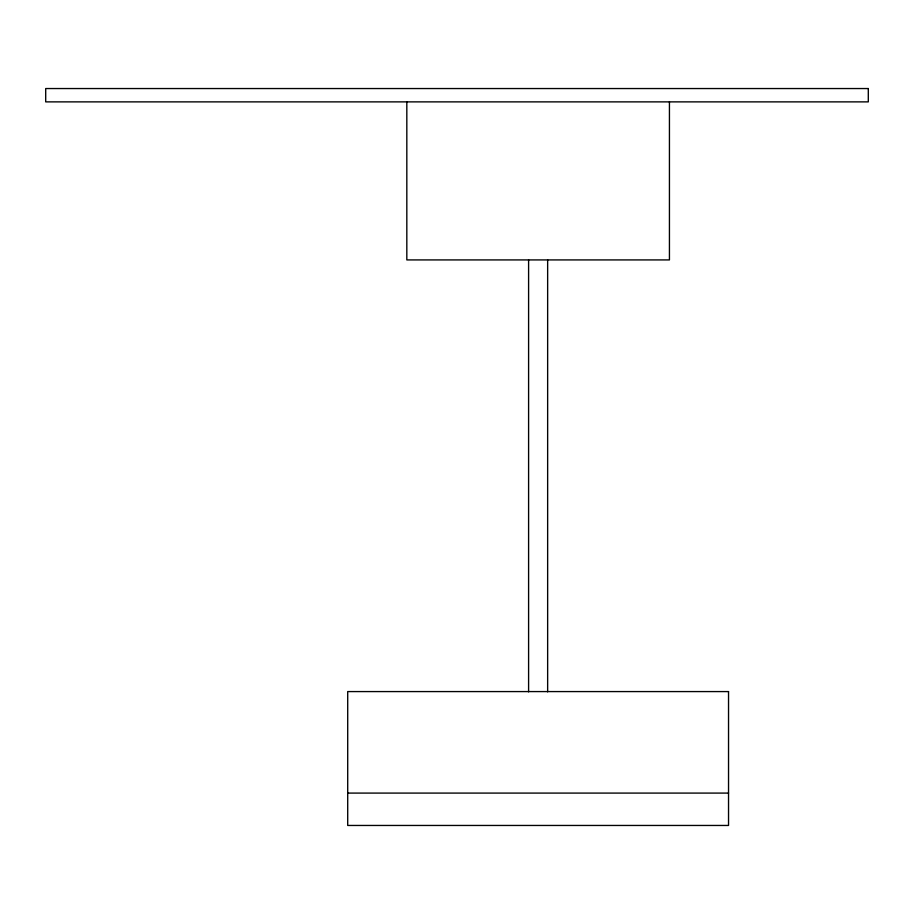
<?xml version="1.0" encoding="UTF-8"?>
<svg xmlns="http://www.w3.org/2000/svg" width="914" height="914" viewBox="0 0 914 914"><rect width="100%" height="100%" fill="white"/><g stroke="black" fill="none" stroke-linecap="round" stroke-linejoin="round"><path stroke-width="1.37" d="M347.708 793.089L728.538 793.089M669.436 101.877L669.436 259.919L406.821 259.919L406.821 101.877M547.646 259.919L547.646 691.864M528.6 259.919L528.6 691.864M868.3 88.544L45.7 88.544L45.7 101.877L868.3 101.877L868.3 88.544M728.538 691.578L347.708 691.578L347.708 825.456L728.538 825.456L728.538 691.578"/></g></svg>
